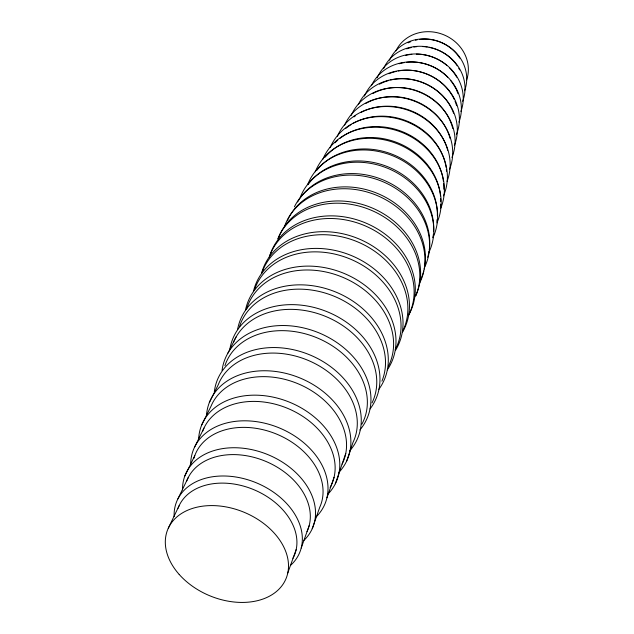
<?xml version="1.0" encoding="UTF-8"?>
<svg xmlns="http://www.w3.org/2000/svg" width="634" height="634" viewBox="0 0 634 634"><rect width="100%" height="100%" fill="white"/><g stroke="black" fill="none" stroke-linecap="round" stroke-linejoin="round"><path stroke-width="0.95" d="M346.592 461.227L353.019 442.374A73.314 56.133 22.7 0 0 308.615 360.58A73.314 56.133 22.7 0 0 218.239 384.783L209.331 402.59M335.315 483.821L345.768 453.389M326.946 497.793L334.063 477.315M312.229 528.716L319.758 507.263A67.632 49.809 22.7 0 0 274.831 433.394A67.632 49.809 22.7 0 0 193.909 458.342M301.205 548.069L309.154 525.665M287.781 572.954L296.197 549.496M168.287 528.257L179.097 505.766M177.916 498.831L188.298 477.426M184.795 476.071L194.781 455.648M194.376 447.549L203.982 428.077M201.755 424.875L211.003 406.259A71.69 54.223 22.7 0 1 299.827 384.521A71.69 54.223 22.7 0 1 342.091 464.143M227.86 353.201L236.117 336.916M408.106 42.835A38.753 35.29 22.7 0 1 410.784 41.678M415.484 40.211A38.753 35.29 22.7 0 1 417.212 39.839M419.851 39.427A38.753 35.29 22.7 0 1 459.777 58.082M395.933 50.831A38.302 35.005 22.7 0 1 444.03 34.886A38.302 35.005 22.7 0 1 466.521 80.304M406.711 48.866A41.012 37.184 22.7 0 1 411.141 47.574M413.907 47.035A41.012 37.184 22.7 0 1 416.712 46.678M422.418 46.544A41.012 37.184 22.7 0 1 427.181 47.011M429.091 47.344A41.012 37.184 22.7 0 1 457.272 65.873M458.754 68.258A41.012 37.184 22.7 0 1 459.634 69.875M389.545 60.214A40.521 36.875 22.7 0 1 440.598 42.129A40.521 36.875 22.7 0 1 464.571 90.813M405.522 55.443A43.318 39.094 22.7 0 1 411.854 54.342M416.364 54.128A43.318 39.094 22.7 0 1 446.772 65.318M449.451 67.767A43.318 39.094 22.7 0 1 456.734 77.182M383.53 68.718A42.795 38.769 22.7 0 1 437.555 49.801A42.795 38.769 22.7 0 1 462.646 101.321M399.111 63.765A45.664 41.02 22.7 0 1 404.587 62.568M406.457 62.314A45.664 41.02 22.7 0 1 447.683 77.197M450.814 80.764A45.664 41.02 22.7 0 1 455.83 88.633M456.226 89.457A45.664 41.02 22.7 0 1 457.97 93.689M377.198 77.871A45.101 40.679 22.7 0 1 433.807 57.504A45.101 40.679 22.7 0 1 460.894 111.449M388.896 73.742A48.041 42.946 22.7 0 1 391.598 72.728M392.517 72.427A48.041 42.946 22.7 0 1 396.282 71.404M398.207 71A48.041 42.946 22.7 0 1 454.261 99.467M455.038 101.234A48.041 42.946 22.7 0 1 456.623 105.735M371.405 85.709A47.439 42.581 22.7 0 1 430.961 65.888A47.439 42.581 22.7 0 1 458.968 122.1M379.433 84.171A50.443 44.863 22.7 0 1 388.8 80.486M390.599 80.027A50.443 44.863 22.7 0 1 453.611 113.28M364.479 96.075A49.801 44.483 22.7 0 1 427.633 74.432A49.801 44.483 22.7 0 1 456.298 134.685M372.982 93.475A52.86 46.765 22.7 0 1 374.654 92.619M375.51 92.207A52.86 46.765 22.7 0 1 452.771 128.536M358.345 104.634A52.178 46.369 22.7 0 1 424.178 83.3A52.178 46.369 22.7 0 1 454.364 145.455M365.921 103.39A55.285 48.644 22.7 0 1 450.132 138.545M351.196 115.499A54.564 48.232 22.7 0 1 419.962 92.263A54.564 48.232 22.7 0 1 451.923 157.47M353.946 116.91A57.694 50.482 22.7 0 1 355.436 115.816M360.984 112.44A57.694 50.482 22.7 0 1 447.683 150.274M344.611 125.144A56.925 50.046 22.7 0 1 416.237 101.868A56.925 50.046 22.7 0 1 449.514 169.365M345.641 128.536A60.079 52.257 22.7 0 1 351.062 124.629M352.726 123.63A60.079 52.257 22.7 0 1 446.09 167.447M446.344 169.341A60.079 52.257 22.7 0 1 446.526 171.235M337.399 136.278A59.271 51.814 22.7 0 1 411.537 111.544A59.271 51.814 22.7 0 1 447.033 181.332M334.958 142.832A62.425 53.977 22.7 0 1 337.787 140.177M340.054 138.315A62.425 53.977 22.7 0 1 403.319 132.062A62.425 53.977 22.7 0 1 443.428 181.419M443.634 183.369A62.425 53.977 22.7 0 1 443.784 189.186M330.156 147.635A61.569 53.51 22.7 0 1 408.019 122.227A61.569 53.51 22.7 0 1 443.451 195.89M325.155 157.137A64.716 55.602 22.7 0 1 393.666 141.334A64.716 55.602 22.7 0 1 440.495 195.906M440.685 198.696A64.716 55.602 22.7 0 1 440.717 201.477M440.598 204.219A64.716 55.602 22.7 0 1 440.424 206.177M322.912 159.126A63.82 55.126 22.7 0 1 402.97 132.823A63.82 55.126 22.7 0 1 440.733 208.206M316.675 170.498A66.935 57.123 22.7 0 1 391.13 153.84A66.935 57.123 22.7 0 1 437.349 215.766M437.095 219.523A66.935 57.123 22.7 0 1 436.866 221.393M315.28 171.79A65.984 56.632 22.7 0 1 398.453 144.227A65.984 56.632 22.7 0 1 436.929 222.899M307.918 184.708A69.051 58.526 22.7 0 1 385.654 165.942A69.051 58.526 22.7 0 1 433.632 231.402M433.379 234.287A69.051 58.526 22.7 0 1 432.959 237.132M307.807 184.288A68.052 58.027 22.7 0 1 393.936 156.289A68.052 58.027 22.7 0 1 432.919 237.75M297.615 201.969A71.04 59.786 22.7 0 1 379.536 178.519A71.04 59.786 22.7 0 1 429.305 249.685M429.004 251.619A71.04 59.786 22.7 0 1 427.696 257.285M300.254 197.309A70.002 59.271 22.7 0 1 388.634 168.707A70.002 59.271 22.7 0 1 429.028 252.102M287.392 220.584A72.878 60.88 22.7 0 1 373.164 191.769A72.878 60.88 22.7 0 1 424.209 269.046M423.75 270.98A72.878 60.88 22.7 0 1 420.794 279.293M294.414 206.827A71.793 60.357 22.7 0 1 385.726 182.949A71.793 60.357 22.7 0 1 424.582 267.326M278.16 238.693A74.479 61.736 22.7 0 1 371.579 207.73A74.479 61.736 22.7 0 1 415.555 295.864M284.523 226.433A73.346 61.205 22.7 0 1 377.135 195.534A73.346 61.205 22.7 0 1 419.51 283.358M269.355 257.111A75.803 62.322 22.7 0 1 365.113 222.748A75.803 62.322 22.7 0 1 408.771 314.836M277.819 238.923A74.63 61.791 22.7 0 1 370.478 209.925A74.63 61.791 22.7 0 1 415.738 295.999M261.509 273.365A76.833 62.631 22.7 0 1 358.535 238.741A76.833 62.631 22.7 0 1 402.63 331.986M269.236 257.253A75.62 62.1 22.7 0 1 364.114 225.411A75.62 62.1 22.7 0 1 408.661 315.169M253.362 291.711A77.538 62.647 22.7 0 1 351.062 255.423A77.538 62.647 22.7 0 1 395.687 350.039M261.794 273.27A76.294 62.116 22.7 0 1 357.386 241.776A76.294 62.116 22.7 0 1 402.392 331.867M245.453 310.177A77.919 62.362 22.7 0 1 344.484 273.587A77.919 62.362 22.7 0 1 387.279 369.931M254.622 289.389A76.643 61.839 22.7 0 1 351.038 259.385A76.643 61.839 22.7 0 1 395.259 349.651M237.568 329.64A77.95 61.783 22.7 0 1 336.702 292.425A77.95 61.783 22.7 0 1 378.863 389.316M246.499 309.344A76.651 61.26 22.7 0 1 341.354 276.717A76.651 61.26 22.7 0 1 388.428 366.246M229.754 349.913A77.641 60.904 22.7 0 1 328.277 312.197A77.641 60.904 22.7 0 1 370.042 408.93M239.517 326.558A76.318 60.396 22.7 0 1 331.986 295.381A76.318 60.396 22.7 0 1 381.922 381.2M222.051 370.454A76.983 59.731 22.7 0 1 320.392 333.468A76.983 59.731 22.7 0 1 359.882 429.979M233.574 342.059A75.644 59.239 22.7 0 1 327.786 317.341A75.644 59.239 22.7 0 1 372.023 402.923M214.324 391.963A75.985 58.28 22.7 0 1 311.397 355.563A75.985 58.28 22.7 0 1 349.738 450.814M224.919 365.691A74.638 57.813 22.7 0 1 317.983 338.223A74.638 57.813 22.7 0 1 361.848 424.225M206.446 415.967A74.661 56.577 22.7 0 1 301.142 378.466A74.661 56.577 22.7 0 1 338.786 472.489M198.648 438.839A73.037 54.643 22.7 0 1 291.434 402.994A73.037 54.643 22.7 0 1 327.413 494.655M190.668 464.556A71.127 52.495 22.7 0 1 279.451 427.982A71.127 52.495 22.7 0 1 316.215 516.829M202.595 431.429A69.788 52.107 22.7 0 1 289.342 409.089A69.788 52.107 22.7 0 1 330.1 487.475M182.537 489.971A68.963 50.173 22.7 0 1 268.206 454.76A68.963 50.173 22.7 0 1 303.884 540.43M174.136 516.591A66.594 47.709 22.7 0 1 256.421 482.846A66.594 47.709 22.7 0 1 290.871 565.068M186.697 481.055A65.278 47.376 22.7 0 1 265.812 461.394A65.278 47.376 22.7 0 1 306.999 531.617M178.027 508.373A62.75 44.848 22.7 0 1 254.931 490.145A62.75 44.848 22.7 0 1 292.932 558.3M179.192 574.444A64.042 45.133 22.7 0 0 284.5 581.814A64.042 45.133 22.7 0 0 217.034 505.774A64.042 45.133 22.7 0 0 179.192 574.444"/></g></svg>
